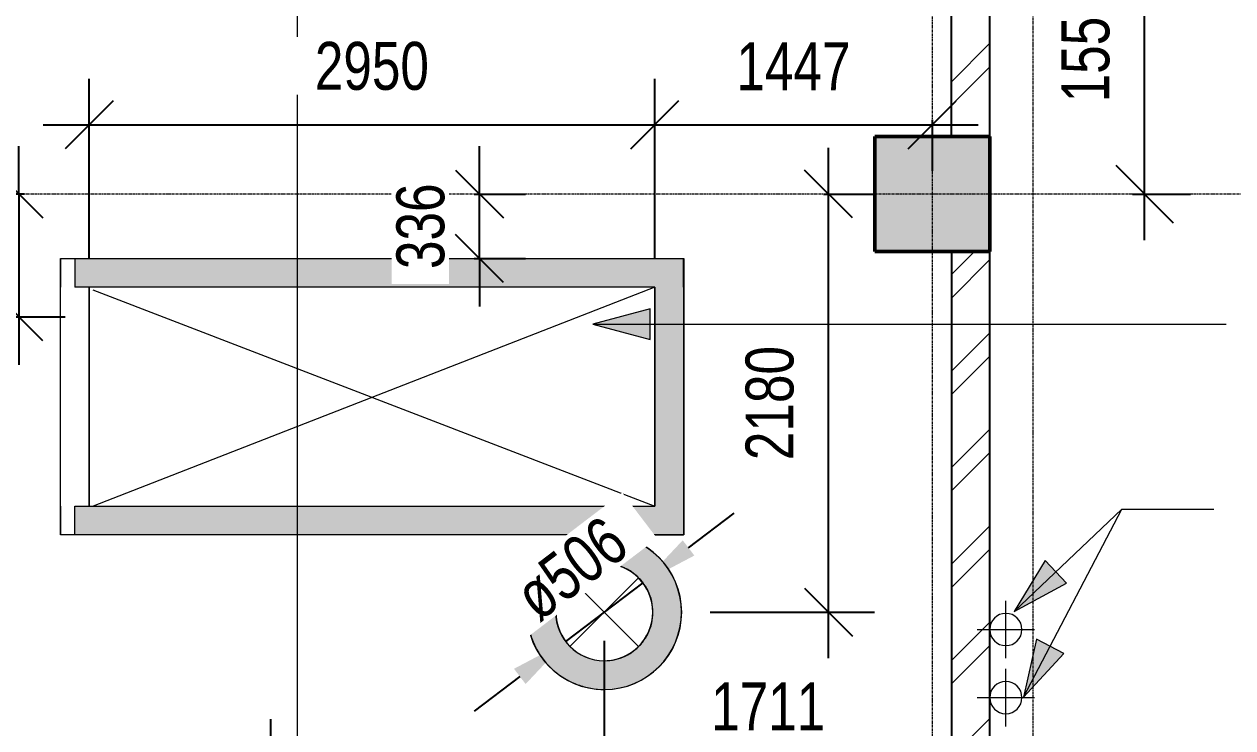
# Model space of a CAD drawing. Header units: millimetres. Extents: x -29259 to 87313, y -139821 to 46728.
# Drawn here: x 6888 to 13192, y -30818 to -27151 of the extents above; entities that cross this region are included whole.
import ezdxf

# ---------------------------------------------------------------- set-up
doc = ezdxf.new("R2010")
doc.units = ezdxf.units.MM
doc.linetypes.add('Grid Line', pattern=[22.225, 12.7, -3.175, 3.175, -3.175])
for name, color, linetype, lineweight in [('A-ANNO-DIMS', 211, 'Continuous', 9), ('A-DETL-THIN', 151, 'Continuous', 9), ('A-FLOR', 192, 'Continuous', 9), ('A-WALL', 113, 'Continuous', 18), ('A-WALL-PATT', 111, 'Continuous', 18), ('G-ANNO-SYMB', 111, 'Continuous', 9), ('G-ANNO-TEXT', 231, 'Continuous', 9), ('P-PIPE', 3, 'Continuous', 9), ('P-PIPE-CNTR', 3, 'Continuous', 9), ('S-COLS', 52, 'Continuous', 18), ('S-GRID', 8, 'Continuous', 9)]:
    doc.layers.add(name, color=color, linetype=linetype, lineweight=lineweight)
doc.styles.add('Century Gothic_1', font='GOTHIC.TTF', dxfattribs={"width": 0.8, "height": 250})
doc.dimstyles.new('Diagonal_-_2_5mm_Century_Gothic', dxfattribs={"dimscale": 304.8, "dimtxt": 261.042067, "dimasz": 0.984252, "dimexe": 0.787402, "dimexo": 0.492126, "dimgap": 0.574147, "dimtad": 1, "dimdec": 0, "dimzin": 0, "dimdsep": 46, "dimtxsty": 'Century Gothic_1', "dimblk1": 'OBLIQUE', "dimblk2": 'OBLIQUE', "dimsah": 1, "dimcen": 0.09, "dimdle": 0.787402, "dimazin": 0, "dimtfac": 1, "dimtdec": 4, "dimtix": 1, "dimtmove": 0, "dimatfit": 3, "dimfxl": 1, "dimtvp": 1, "dimtfill": 1, "dimtolj": 1, "dimtzin": 0, "dimarcsym": 2})
doc.dimstyles.new('Diagonal_-_2_5mm_Century_Gothic__T', dxfattribs={"dimscale": 304.8, "dimtxt": 261.042067, "dimasz": 0.82021, "dimexe": 0.787402, "dimexo": 0.492126, "dimgap": 0.574147, "dimtad": 1, "dimdec": 0, "dimzin": 0, "dimdsep": 46, "dimtxsty": 'Century Gothic_1', "dimblk1": 'OBLIQUE', "dimblk2": 'OBLIQUE', "dimsah": 1, "dimcen": 0.09, "dimdle": 0.787402, "dimazin": 0, "dimtfac": 1, "dimtdec": 4, "dimtix": 1, "dimtmove": 0, "dimatfit": 3, "dimfxl": 1, "dimtvp": 1, "dimtfill": 1, "dimtolj": 1, "dimtzin": 0, "dimarcsym": 2})
doc.dimstyles.new('Diameter_-_2_5mm_Century_Gothic', dxfattribs={"dimscale": 304.8, "dimtxt": 261.042067, "dimasz": 0.984252, "dimexe": 0.787402, "dimexo": 0, "dimgap": 0.492126, "dimtad": 1, "dimjust": 3, "dimdec": 0, "dimzin": 0, "dimdsep": 46, "dimtxsty": 'Century Gothic_1', "dimsah": 1, "dimcen": 0.09, "dimdle": 0.787402, "dimazin": 0, "dimtfac": 1, "dimtdec": 4, "dimtix": 1, "dimtmove": 0, "dimatfit": 2, "dimfxl": 1, "dimtvp": 1, "dimtfill": 1, "dimtolj": 1, "dimtzin": 0, "dimarcsym": 2})
pattern_1 = [(45, (-2376.15, -39035.9), (-251.447, 251.447), []), (45, (-2376.15, -38654.9), (-251.447, 251.447), [])]

# ---------------------------------------------------------------- blocks, each defined once
blk = doc.blocks.new('Roaster Building_ST_RVT2022_detached_rvt-1-SECOND FLOOR PLAN')
at = {"layer": 'S-COLS', "lineweight": 5}
blk.add_hatch(color=8, dxfattribs=at).paths.add_polyline_path([(13700, 10699.9), (14300, 10699.9), (14300, 11299.9), (13700, 11299.9), (13700, 11225.9)])
at = {"layer": 'A-FLOR', "color": 252}
blk.add_line((9602.6, 10495.9), (9602.6, 10513.9), dxfattribs=at)
at = {"layer": 'A-FLOR', "color": 253}
blk.add_line((12552.6, 10513.9), (12552.6, 10252.6), dxfattribs=at)
at = {"layer": 'A-WALL', "color": 47, "lineweight": 9}
for p, q in [((9452.6, 10663.9), (12702.6, 10663.9)), ((9452.6, 10663.9), (9452.6, 10513.9)), ((12702.6, 10513.9), (12702.6, 10663.9)), ((9452.6, 9373.2), (9452.6, 10513.9)), ((12552.6, 10513.9), (9602.6, 10513.9)), ((9602.6, 10513.9), (9602.6, 9373.2)), ((12552.6, 9373.2), (12552.6, 10513.9)), ((12702.6, 10513.9), (12702.6, 9223.2)), ((9452.6, 9373.2), (9452.6, 9223.2)), ((9602.6, 9373.2), (12552.6, 9373.2)), ((12552.6, 9223.2), (9452.6, 9223.2)), ((12552.6, 9223.2), (12702.6, 9223.2))]:
    blk.add_line(p, q, dxfattribs=at)
for radius, start, end in [(403, 100.2148, 110.18368), (403, 90.21384, 100.19673), (403, 120.21477, 130), (403, 110.21529, 120), (403, 140.14462, 150), (403, 130.21239, 140), (403, 150.13086, 160), (253, 77.48237, 90), (253, 64.62595, 77.45909), (253, 51.7716, 64.56819), (253, 38.918, 51.42857), (403, 160.11562, 170), (253, 25.92199, 38.57143), (403, 170.09805, 180), (253, 13.04288, 25.71429), (253, 0.16185, 12.85714), (403, 180, 189.90195), (253, 334.28571, 346.95712), (253, 347.14286, 359.83815), (403, 190, 199.88438), (253, 321.42857, 334.07801), (403, 200, 209.86914), (253, 308.57143, 321.082), (403, 210, 219.85538), (253, 282.54091, 295.37405), (253, 295.43181, 308.2284), (403, 220, 229.78761), (403, 230, 239.78523), (253, 270, 282.51763), (403, 240, 249.78471), (403, 249.81632, 259.7852), (403, 259.80327, 269.78616)]:
    blk.add_arc((12290.5, 8820.2), radius, start, end, dxfattribs=at)
at = {"layer": 'A-WALL', "color": 250, "lineweight": 9}
for radius, start, end in [(403, 0, 89.94955), (253, 90.21203, 180), (253, 180, 269.78797), (403, 270, 360)]:
    blk.add_arc((12290.5, 8820.2), radius, start, end, dxfattribs=at)
at = {"layer": 'S-COLS', "color": 250, "lineweight": 9}
for p, q in [((14300, 11299.9), (13700, 11299.9)), ((13700, 11299.9), (13700, 10699.9)), ((14300, 10699.9), (14300, 11299.9)), ((13700, 10699.9), (14300, 10699.9))]:
    blk.add_line(p, q, dxfattribs=at)
blk = doc.blocks.new('Roaster Building_ST_RVT2022 _SST__rvt-1-SECOND FLOOR PLAN')
at = {"layer": 'A-FLOR', "lineweight": 5}
h = blk.add_hatch(color=10, dxfattribs=at)
h.paths.add_polyline_path([(6300, 0), (6301.5, 0), (6301.5, 400), (6300, 398.9), (6300, 32.9)])
h.paths.add_polyline_path([(5800, 400), (5801.5, 400), (5801.5, 4700), (5800, 4700), (5800, 519.6)])
h.paths.add_polyline_path([(11869.6, 4425), (11869.6, 4426), (11869.6, 4425)])
h.paths.add_polyline_path([(6300, 4700), (6301.5, 4700), (6301.5, 5300), (6300, 5299.3), (6300, 4700.1)])
h.paths.add_polyline_path([(14300, 5300), (14300, 5300), (14100, 5300)])
h.paths.add_polyline_path([(5801.5, 5300), (5801.5, 10699.9), (5800, 10699.9), (5800, 5300)])
h.paths.add_polyline_path([(14275, 6700), (14300, 6700), (14300, 6750), (14275, 6750)])
h.paths.add_polyline_path([(14300, 5550), (14300, 6655), (14275, 6655), (14275, 6700), (14225.2, 6700), (14225.2, 6684.2), (14174.2, 6684.2), (14174.2, 6700), (14125, 6700), (14125, 6750), (14100, 6750), (14100, 5550), (14125, 5550), (14125, 5600), (14174.2, 5600), (14174.2, 5615.9), (14225.2, 5615.9), (14225.2, 5600), (14275, 5600), (14275, 5550)])
h.paths.add_polyline_path([(14275, 6030), (14275, 6050), (14230, 6050), (14230, 6030), (14224, 6030), (14224, 6270), (14230, 6270), (14230, 6250), (14275, 6250), (14275, 6270), (14281, 6270), (14281, 6030)])
h.paths.add_polyline_path([(10812.3, 7162.1), (10812.4, 7162.5), (10812.3, 7164.9)])
h.paths.add_polyline_path([(7970.9, 9064), (7976.5, 9066), (7952.9, 9064)])
h.paths.add_polyline_path([(7917.1, 9064), (7888.2, 9065.9), (7899.1, 9064)])
h.paths.add_polyline_path([(7846.1, 9073.3), (7814, 9081.6), (7829.4, 9076.2), (7841.7, 9074.1)])
h.paths.add_polyline_path([(8023.9, 9073.3), (8043.1, 9076.9), (8058.6, 9082.6), (8035.5, 9076.4)])
h.paths.add_polyline_path([(8092.3, 9094.8), (8109.1, 9100.9), (8124.8, 9110), (8105.4, 9100.9)])
h.paths.add_polyline_path([(8155.8, 9127.9), (8171.3, 9136.8), (8185.3, 9148.5), (8168.5, 9136.8)])
h.paths.add_polyline_path([(8212.7, 9171.4), (8226.3, 9182.9), (8238.1, 9196.9), (8224.1, 9182.9)])
h.paths.add_polyline_path([(12702.6, 9223.2), (12704.1, 9223.2), (12704.1, 10663.9), (12702.6, 10662.9), (12702.6, 9279.3)])
h.paths.add_polyline_path([(8261.1, 9224.2), (8272.5, 9237.8), (8281.7, 9253.7), (8270.6, 9237.8)])
h.paths.add_polyline_path([(8299.7, 9284.6), (8308.5, 9299.9), (8314.8, 9317.1), (8306.8, 9299.9)])
h.paths.add_polyline_path([(8327.2, 9351.1), (8334.2, 9372.5), (8333.3, 9373.8), (8331.7, 9367.7)])
h.paths.add_polyline_path([(8342.8, 9421.2), (8345.9, 9439), (8345.9, 9456.8), (8343.8, 9432.3)])
h.paths.add_polyline_path([(8345.9, 9493), (8345.5, 9513.6), (8343.3, 9522.6), (8344.8, 9506)])
h.paths.add_polyline_path([(8336.5, 9564.2), (8332.6, 9582.1), (8333.3, 9576)])
h.paths.add_polyline_path([(8314.8, 9632.7), (8307.5, 9649.4), (8308.5, 9646.2)])
h.paths.add_polyline_path([(8285.6, 9690.6), (8283.9, 9693.5), (8276.5, 9703.6)])
h.paths.add_polyline_path([(7938.1, 9947.1), (8009.9, 9953.4), (8079.3, 9972), (8119.1, 9990.6), (8138.9, 10001.6), (8074.9, 9971.9), (8002.9, 9953.3), (7935, 9947.4), (7935.1, 9947.3)])
h.paths.add_polyline_path([(8142.7, 10003.7), (8155, 10011), (8153.1, 10011), (8144.3, 10004.8)])
h.paths.add_polyline_path([(8200.4, 10044.2), (8203.4, 10047), (8200.7, 10044.4)])
h.paths.add_polyline_path([(8258.9, 10106.1), (8276.5, 10128.5), (8285.6, 10144.2), (8259.2, 10106.4)])
h.paths.add_polyline_path([(8296.8, 10163.4), (8308.5, 10184.9), (8314.8, 10202.1), (8297.4, 10164.7)])
h.paths.add_polyline_path([(8327.2, 10236.1), (8333.3, 10252.7), (8333.3, 10258.8), (8331.7, 10252.6)])
h.paths.add_polyline_path([(8342.8, 10306.2), (8345.9, 10326.1), (8345.9, 10341.8), (8344.3, 10323.7)])
h.paths.add_polyline_path([(8345.9, 10378), (8345.6, 10397.9), (8342.8, 10413.3), (8345.6, 10381.7)])
h.paths.add_polyline_path([(8336.5, 10449.2), (8331.9, 10471), (8329.1, 10476.6), (8333.3, 10461)])
h.paths.add_polyline_path([(8314.8, 10517.7), (8305.6, 10540), (8303, 10543.1), (8308.5, 10531.2)])
h.paths.add_polyline_path([(8281.7, 10581.1), (8272.5, 10597), (8268.2, 10600.5), (8272.5, 10594.3)])
h.paths.add_polyline_path([(8238.1, 10637.9), (8226.3, 10651.9), (8220.8, 10655.3), (8226.3, 10649.7)])
h.paths.add_polyline_path([(8185.3, 10686.3), (8170.7, 10698.4), (8164.8, 10700.6), (8171.3, 10696.1)])
h.paths.add_polyline_path([(6300, 10699.9), (6301.5, 10699.9), (6301.5, 11299.9), (6300, 11299.9), (6300, 10700.1)])
h.paths.add_polyline_path([(8124.8, 10724.8), (8103.1, 10736), (8102, 10735.4), (8109.1, 10732.1)])
h.paths.add_polyline_path([(8056.9, 10752.7), (8034.2, 10759.2), (8043.1, 10756.4)])
h.paths.add_polyline_path([(300, 10799.9), (301.5, 10799.9), (301.5, 16099.9), (300, 16099.9), (300, 11225.9)])
h.paths.add_polyline_path([(13900, 12180), (13901.5, 12180), (13901.5, 13399.9), (13900, 13399.9), (13900, 12186.6)])
h.paths.add_polyline_path([(13900, 13764.9), (13901.5, 13764.9), (13901.5, 15799.9), (13900, 15799.9), (13900, 13783.3)])
h.paths.add_polyline_path([(13599.7, 16400), (13601.2, 16400.5), (13601.2, 16800), (13599.7, 16799.9), (13599.7, 16400)])
h.paths.add_polyline_path([(6301.5, 16699.9), (6301.5, 16999.9), (6300, 16999.9), (6300, 16699.9)])
h.paths.add_polyline_path([(5300, 16999.9), (5700, 16999.9), (5700, 17099.9), (600, 17099.9), (600, 16999.9), (5100, 16999.9)])
at = {"layer": 'A-WALL', "lineweight": 5}
for points in [[(12472.9, 10513.9), (12702.6, 10513.9), (12702.6, 10663.9), (9527.6, 10663.9), (9527.6, 10513.9), (10862, 10513.9)], [(12674.2, 9223.2), (12702.6, 9223.2), (12702.6, 10513.9), (12552.6, 10513.9), (12552.6, 9223.2)], [(12359, 9223.2), (12552.6, 9223.2), (12552.6, 9373.2), (9527.6, 9373.2), (9527.6, 9223.2), (12289.1, 9223.2)]]:
    blk.add_hatch(color=10, dxfattribs=at).paths.add_polyline_path(points)
at = {"layer": 'A-WALL', "lineweight": 9}
for points in [[(12685.9, 8820.2), (12692, 8820.2), (12685.9, 8890.2), (12667.7, 8958), (12638, 9021.7), (12597.7, 9079.2), (12548.1, 9128.9), (12490.5, 9169.2), (12426.9, 9198.9), (12359, 9217.1), (12289, 9223.1), (12219.1, 9216.7), (12151.2, 9198.2), (12087.6, 9168.2), (12030, 9127.5), (11980.4, 9077.2), (11940.1, 9018.6), (11910.4, 8952.6), (11893.6, 8889.5), (11887.5, 8820.2), (12036.2, 8820.9), (12042.7, 8877.3), (12061.6, 8930.7), (12092.3, 8979), (12132.6, 9018.8), (12180.7, 9048.6), (12234.2, 9067), (12290.9, 9073.2), (12346.9, 9066.8), (12400.4, 9048.1), (12450.9, 9015.4), (12491, 8973.8), (12518.5, 8930), (12537.2, 8876.5), (12543.5, 8820.2), (12674.2, 8820.2)], [(12289.6, 8417.3), (12360.5, 8423.8), (12428.2, 8442.2), (12491.8, 8472.1), (12549.1, 8512.6), (12598.3, 8562), (12638.4, 8619.6), (12667.9, 8683.2), (12685.9, 8751), (12692, 8820.2), (12543.5, 8819.5), (12535.7, 8759.5), (12516.9, 8708), (12486.8, 8660.9), (12444.1, 8619.8), (12398.8, 8591.7), (12345.3, 8573.4), (12289, 8567.3), (12232.7, 8573.6), (12179.3, 8592.3), (12131.3, 8622.4), (12091.3, 8662.5), (12061.1, 8710.5), (12042.4, 8763.9), (12036.1, 8820.2), (11887.5, 8820.2), (11893.7, 8750.2), (11911.8, 8682.4), (11941.5, 8618.7), (11981.8, 8561.2), (12031.5, 8511.5), (12089, 8471.2), (12152.7, 8441.5), (12220.6, 8423.3), (12289, 8417.3)]]:
    blk.add_hatch(color=50, dxfattribs=at).paths.add_polyline_path(points)
h = blk.add_hatch(color=50, dxfattribs=at)
h.paths.add_polyline_path([(12693.5, 8820.2), (12685.9, 8895.9), (12667.7, 8961.3), (12638, 9023.9), (12597.7, 9080.8), (12548.1, 9130), (12490.5, 9169.9), (12426.9, 9199.3), (12359, 9217.2), (12360.5, 9216.7), (12428.2, 9198.2), (12491.8, 9168.3), (12549.1, 9127.8), (12598.3, 9078.4), (12638.4, 9020.9), (12667.9, 8957.2), (12685.9, 8889.5), (12692, 8820.2)])
h.paths.add_polyline_path([(12036.1, 8820.2), (12037.5, 8820.2), (12043.9, 8876.5), (12062.6, 8930), (12092.7, 8978), (12132.8, 9018), (12180.8, 9048.2), (12234.2, 9066.9), (12232.7, 9066.8), (12179.3, 9048.1), (12131.3, 9018), (12091.3, 8977.9), (12061.1, 8930), (12042.4, 8876.5), (12036.2, 8820.9)])
h = blk.add_hatch(color=50, dxfattribs=at)
h.paths.add_polyline_path([(12290.5, 8417.2), (12360.7, 8423.4), (12428.5, 8441.6), (12492.1, 8471.2), (12549.6, 8511.5), (12599.3, 8561.2), (12639.6, 8618.7), (12669.2, 8682.4), (12687.4, 8750.2), (12693.5, 8820.2), (12692, 8820.2), (12685.9, 8750.2), (12667.7, 8682.4), (12638, 8618.7), (12597.7, 8561.2), (12548.1, 8511.5), (12490.5, 8471.2), (12426.9, 8441.6), (12359, 8423.4), (12290.1, 8417.3)])
h.paths.add_polyline_path([(12289, 8567.3), (12289, 8567.4), (12232.7, 8574.1), (12179.3, 8593.2), (12131.3, 8623.9), (12091.3, 8664.8), (12061.1, 8714.6), (12043.9, 8763.9), (12037.5, 8820.2), (12036.2, 8819.5), (12042.7, 8763.2), (12061.6, 8709.7), (12092.3, 8661.4), (12132.6, 8621.7), (12180.7, 8591.8), (12234.2, 8573.4), (12271.5, 8569.2)])
at = {"layer": 'S-COLS', "lineweight": 5}
blk.add_hatch(color=9, dxfattribs=at).paths.add_polyline_path([(13700, 10699.9), (14300, 10699.9), (14300, 11299.9), (13700, 11299.9), (13700, 11225.9)])
at = {"layer": 'A-FLOR', "color": 130, "lineweight": 18}
for p, q in [((9602.6, 10495.9), (9602.6, 10513.9)), ((12552.6, 10513.9), (12552.6, 10252.6))]:
    blk.add_line(p, q, dxfattribs=at)
at = {"layer": 'A-WALL', "color": 255}
for p, q in [((9527.6, 10663.9), (12702.6, 10663.9)), ((9527.6, 10663.9), (9527.6, 10513.9)), ((12702.6, 10513.9), (12702.6, 10663.9)), ((12552.6, 10513.9), (9527.6, 10513.9)), ((12552.6, 9373.2), (12552.6, 10513.9)), ((12702.6, 10513.9), (12702.6, 9223.2)), ((9527.6, 9223.2), (9527.6, 9373.2)), ((9602.6, 9373.2), (12552.6, 9373.2)), ((12552.6, 9223.2), (9527.6, 9223.2)), ((12552.6, 9223.2), (12702.6, 9223.2))]:
    blk.add_line(p, q, dxfattribs=at)
at = {"layer": 'A-WALL', "color": 130}
blk.add_line((9527.6, 9373.2), (9602.6, 9373.2), dxfattribs=at)
at = {"layer": 'A-WALL', "color": 255}
for radius, start, end in [(403, 100.2148, 110.18368), (403, 90.21384, 100.19673), (403, 0, 89.94955), (403, 120.21477, 130), (403, 110.21529, 120), (403, 140.14462, 150), (403, 130.21239, 140), (403, 150.13086, 160), (253, 90.21203, 180), (253, 77.48237, 90), (253, 64.62595, 77.45909), (253, 51.7716, 64.56819), (253, 38.918, 51.42857), (403, 160.11562, 170), (253, 25.92199, 38.57143), (403, 170.09805, 180), (253, 13.04288, 25.71429), (253, 0.16185, 12.85714), (403, 180, 189.90195), (253, 180, 269.78797), (403, 270, 360), (253, 334.28571, 346.95712), (253, 347.14286, 359.83815), (403, 190, 199.88438), (253, 321.42857, 334.07801), (403, 200, 209.86914), (253, 308.57143, 321.082), (403, 210, 219.85538), (253, 282.54091, 295.37405), (253, 295.43181, 308.2284), (403, 220, 229.78761), (403, 230, 239.78523), (253, 270, 282.51763), (403, 240, 249.78471), (403, 249.81632, 259.7852), (403, 259.80327, 269.78616)]:
    blk.add_arc((12290.5, 8820.2), radius, start, end, dxfattribs=at)
at = {"layer": 'S-COLS', "color": 7, "lineweight": 50}
for p, q in [((14300, 11299.9), (13700, 11299.9)), ((13700, 11299.9), (13700, 10699.9)), ((14300, 10699.9), (14300, 11299.9)), ((13700, 10699.9), (14300, 10699.9))]:
    blk.add_line(p, q, dxfattribs=at)
blk = doc.blocks.new('_Oblique')
at = {"color": 0, "linetype": 'ByBlock', "lineweight": -2}
blk.add_line((-0.5, -0.5), (0.5, 0.5), dxfattribs=at)
blk = doc.blocks.new('*D400')
at = {"layer": 'A-ANNO-DIMS', "color": 0, "lineweight": -2, "transparency": 16777216}
for p, q in [((8174.6, -31023.9), (8174.6, -30773.9)), ((8436.3, -31023.9), (7934.6, -31023.9)), ((8174.6, -31023.9), (8174.6, -31723.8)), ((8436.3, -31723.8), (7934.6, -31723.8)), ((8174.6, -31723.8), (8174.6, -31973.8))]:
    blk.add_line(p, q, dxfattribs=at)
at = {"layer": 'Defpoints', "color": 0, "transparency": 16777216}
for p in [(8586.3, -31023.9), (8174.6, -31723.8), (8586.3, -31723.8)]:
    blk.add_point(p, dxfattribs=at)
at = {"layer": 'A-ANNO-DIMS', "color": 0, "lineweight": -2, "transparency": 16777216, "xscale": 250, "yscale": 250, "zscale": 250}
for p, rotation in [((8174.6, -31023.9), 270), ((8174.6, -31723.8), 90)]:
    blk.add_blockref('_Oblique', p, dxfattribs=dict(at, rotation=rotation))
at = {"layer": 'A-ANNO-DIMS', "color": 0, "transparency": 16777216, "insert": (7868.3, -31373.9), "char_height": 250, "width": 551.918, "attachment_point": 5, "rotation": 90, "style": 'Century Gothic_1', "bg_fill": 3, "box_fill_scale": 1.1, "bg_fill_color": 256, "bg_fill_true_color": 13158600, "bg_fill_transparency": 0}
blk.add_mtext('\\A1;700', dxfattribs=at)
blk = doc.blocks.new('*D401')
at = {"layer": 'A-ANNO-DIMS', "color": 0, "lineweight": -2, "transparency": 16777216}
for p, q in [((7226.4, -28372.1), (7226.4, -27436)), ((10176.4, -28372.1), (10176.4, -27436)), ((6986.4, -27676), (10416.4, -27676))]:
    blk.add_line(p, q, dxfattribs=at)
at = {"layer": 'Defpoints', "color": 0, "transparency": 16777216}
for p in [(10176.4, -27676), (7226.4, -28522.1), (10176.4, -28522.1)]:
    blk.add_point(p, dxfattribs=at)
at = {"layer": 'A-ANNO-DIMS', "color": 0, "lineweight": -2, "transparency": 16777216, "xscale": 250, "yscale": 250, "zscale": 250, "rotation": 180}
blk.add_blockref('_Oblique', (7226.4, -27676), dxfattribs=at)
at = {"layer": 'A-ANNO-DIMS', "color": 0, "lineweight": -2, "transparency": 16777216, "xscale": 250, "yscale": 250, "zscale": 250}
blk.add_blockref('_Oblique', (10176.4, -27676), dxfattribs=at)
at = {"layer": 'A-ANNO-DIMS', "color": 0, "transparency": 16777216, "insert": (8701.4, -27369.7), "char_height": 250, "width": 735.89, "attachment_point": 5, "style": 'Century Gothic_1', "bg_fill": 3, "box_fill_scale": 1.1, "bg_fill_color": 256, "bg_fill_true_color": 13158600, "bg_fill_transparency": 0}
blk.add_mtext('\\A1;2950', dxfattribs=at)
blk = doc.blocks.new('*D408')
at = {"layer": 'A-ANNO-DIMS', "color": 0, "lineweight": -2, "transparency": 16777216}
for p, q in [((10176.4, -28372.1), (10176.4, -27436)), ((11623.8, -27649.2), (11623.8, -27916)), ((9936.4, -27676), (11863.8, -27676))]:
    blk.add_line(p, q, dxfattribs=at)
at = {"layer": 'Defpoints', "color": 0, "transparency": 16777216}
for p in [(11623.8, -27499.2), (11623.8, -27676), (10176.4, -28522.1)]:
    blk.add_point(p, dxfattribs=at)
at = {"layer": 'A-ANNO-DIMS', "color": 0, "lineweight": -2, "transparency": 16777216, "xscale": 250, "yscale": 250, "zscale": 250, "rotation": 180}
blk.add_blockref('_Oblique', (10176.4, -27676), dxfattribs=at)
at = {"layer": 'A-ANNO-DIMS', "color": 0, "lineweight": -2, "transparency": 16777216, "xscale": 250, "yscale": 250, "zscale": 250}
blk.add_blockref('_Oblique', (11623.8, -27676), dxfattribs=at)
at = {"layer": 'A-ANNO-DIMS', "color": 0, "transparency": 16777216, "insert": (10900.1, -27369.7), "char_height": 250, "width": 735.89, "attachment_point": 5, "style": 'Century Gothic_1', "bg_fill": 3, "box_fill_scale": 1.1, "bg_fill_color": 256, "bg_fill_true_color": 13158600, "bg_fill_transparency": 0}
blk.add_mtext('\\A1;1447', dxfattribs=at)
blk = doc.blocks.new('*D410')
at = {"layer": 'A-ANNO-DIMS', "color": 0, "lineweight": -2, "transparency": 16777216}
for p, q in [((6860.7, -28036), (6860.7, -27786)), ((6887.4, -28036), (6620.7, -28036)), ((6860.7, -28036), (6860.7, -28676.3)), ((6410.4, -28676.3), (7100.7, -28676.3)), ((6860.7, -28676.3), (6860.7, -28926.3))]:
    blk.add_line(p, q, dxfattribs=at)
at = {"layer": 'Defpoints', "color": 0, "transparency": 16777216}
for p in [(7037.4, -28036), (6260.4, -28676.3), (6860.7, -28676.3)]:
    blk.add_point(p, dxfattribs=at)
at = {"layer": 'A-ANNO-DIMS', "color": 0, "lineweight": -2, "transparency": 16777216, "xscale": 250, "yscale": 250, "zscale": 250}
for p, rotation in [((6860.7, -28036), 270), ((6860.7, -28676.3), 90)]:
    blk.add_blockref('_Oblique', p, dxfattribs=dict(at, rotation=rotation))
at = {"layer": 'A-ANNO-DIMS', "color": 0, "transparency": 16777216, "insert": (6554.4, -28356.2), "char_height": 250, "width": 551.918, "attachment_point": 5, "rotation": 90, "style": 'Century Gothic_1', "bg_fill": 3, "box_fill_scale": 1.1, "bg_fill_color": 256, "bg_fill_true_color": 13158600, "bg_fill_transparency": 0}
blk.add_mtext('\\A1;640', dxfattribs=at)
blk = doc.blocks.new('*D413')
at = {"layer": 'A-ANNO-DIMS', "color": 0, "lineweight": -2, "transparency": 16777216}
for p, q in [((11083.3, -30455.7), (11083.3, -27796)), ((11056.5, -28036), (11323.3, -28036)), ((10465.8, -30215.7), (11323.3, -30215.7))]:
    blk.add_line(p, q, dxfattribs=at)
at = {"layer": 'Defpoints', "color": 0, "transparency": 16777216}
for p in [(10906.5, -28036), (11083.3, -28036), (10315.8, -30215.7)]:
    blk.add_point(p, dxfattribs=at)
at = {"layer": 'A-ANNO-DIMS', "color": 0, "lineweight": -2, "transparency": 16777216, "xscale": 250, "yscale": 250, "zscale": 250}
for p, rotation in [((11083.3, -28036), 90), ((11083.3, -30215.7), 270)]:
    blk.add_blockref('_Oblique', p, dxfattribs=dict(at, rotation=rotation))
at = {"layer": 'A-ANNO-DIMS', "color": 0, "transparency": 16777216, "insert": (10777, -29125.8), "char_height": 250, "width": 735.89, "attachment_point": 5, "rotation": 90, "style": 'Century Gothic_1', "bg_fill": 3, "box_fill_scale": 1.1, "bg_fill_color": 256, "bg_fill_true_color": 13158600, "bg_fill_transparency": 0}
blk.add_mtext('\\A1;2180', dxfattribs=at)
blk = doc.blocks.new('*D415')
at = {"layer": 'A-ANNO-DIMS', "color": 0, "lineweight": -2, "transparency": 16777216}
for p, q in [((9262.2, -28036), (9262.2, -27786)), ((9235.4, -28036), (9502.2, -28036)), ((9262.2, -28372.1), (9262.2, -28036)), ((9235.4, -28372.1), (9502.2, -28372.1)), ((9262.2, -28372.1), (9262.2, -28622.1))]:
    blk.add_line(p, q, dxfattribs=at)
at = {"layer": 'Defpoints', "color": 0, "transparency": 16777216}
blk.add_point((9262.2, -28036), dxfattribs=at)
at = {"layer": 'A-ANNO-DIMS', "color": 0, "lineweight": -2, "transparency": 16777216, "xscale": 250, "yscale": 250, "zscale": 250}
for p, rotation in [((9262.2, -28036), 270), ((9262.2, -28372.1), 90)]:
    blk.add_blockref('_Oblique', p, dxfattribs=dict(at, rotation=rotation))
at = {"layer": 'A-ANNO-DIMS', "color": 0, "transparency": 16777216, "insert": (8955.9, -28204), "char_height": 250, "width": 551.918, "attachment_point": 5, "rotation": 90, "style": 'Century Gothic_1', "bg_fill": 3, "box_fill_scale": 1.1, "bg_fill_color": 256, "bg_fill_true_color": 13158600, "bg_fill_transparency": 0}
blk.add_mtext('\\A1;336', dxfattribs=at)
at = {"layer": 'Defpoints', "color": 0, "transparency": 16777216}
for p in [(9085.4, -28036), (9085.4, -28372.1)]:
    blk.add_point(p, dxfattribs=at)
blk = doc.blocks.new('*D429')
at = {"layer": 'A-ANNO-DIMS', "color": 0, "lineweight": -2, "transparency": 16777216}
for p, q in [((9912.9, -30365.7), (9912.9, -31250.2)), ((9672.9, -31010.2), (11863.8, -31010.2)), ((11623.8, -30983.5), (11623.8, -31250.2))]:
    blk.add_line(p, q, dxfattribs=at)
at = {"layer": 'Defpoints', "color": 0, "transparency": 16777216}
for p in [(9912.9, -30215.7), (11623.8, -30833.5), (11623.8, -31010.2)]:
    blk.add_point(p, dxfattribs=at)
at = {"layer": 'A-ANNO-DIMS', "color": 0, "lineweight": -2, "transparency": 16777216, "xscale": 250, "yscale": 250, "zscale": 250, "rotation": 180}
blk.add_blockref('_Oblique', (9912.9, -31010.2), dxfattribs=at)
at = {"layer": 'A-ANNO-DIMS', "color": 0, "lineweight": -2, "transparency": 16777216, "xscale": 250, "yscale": 250, "zscale": 250}
blk.add_blockref('_Oblique', (11623.8, -31010.2), dxfattribs=at)
at = {"layer": 'A-ANNO-DIMS', "color": 0, "transparency": 16777216, "insert": (10768.4, -30707.1), "char_height": 250, "width": 735.89, "attachment_point": 5, "style": 'Century Gothic_1', "bg_fill": 3, "box_fill_scale": 1.1, "bg_fill_color": 256, "bg_fill_true_color": 13158600, "bg_fill_transparency": 0}
blk.add_mtext('\\A1;1711', dxfattribs=at)
blk = doc.blocks.new('*D440')
at = {"layer": 'A-ANNO-DIMS', "color": 0, "lineweight": -2, "transparency": 16777216}
for p, q in [((10352.9, -29880.7), (10591.6, -29699)), ((10114.2, -30062.5), (9711.6, -30368.9)), ((9472.9, -30550.6), (9234.2, -30732.3))]:
    blk.add_line(p, q, dxfattribs=at)
at = {"layer": 'A-ANNO-DIMS', "color": 0, "transparency": 16777216}
for points in [[(10322.6, -29841), (10383.2, -29920.5), (10114.2, -30062.5)], [(9442.6, -30510.8), (9503.2, -30590.4), (9711.6, -30368.9)]]:
    blk.add_solid(points, dxfattribs=at)
at = {"layer": 'A-ANNO-DIMS', "color": 0, "transparency": 16777216, "insert": (9740.1, -29988.8), "char_height": 250, "width": 855.224, "attachment_point": 5, "rotation": 37.28088, "style": 'Century Gothic_1', "bg_fill": 3, "box_fill_scale": 1.1, "bg_fill_color": 256, "bg_fill_true_color": 13158600, "bg_fill_transparency": 0}
blk.add_mtext('\\A1;ø506', dxfattribs=at)
at = {"layer": 'Defpoints', "color": 0, "transparency": 16777216}
for p in [(10114.2, -30062.5), (9711.6, -30368.9)]:
    blk.add_point(p, dxfattribs=at)
blk = doc.blocks.new('*D445')
at = {"layer": 'A-ANNO-DIMS', "color": 0, "lineweight": -2, "transparency": 16777216}
for p, q in [((12730.9, -28276), (12730.9, -26246)), ((12073.8, -26486), (12970.9, -26486)), ((12668.8, -28036), (12970.9, -28036))]:
    blk.add_line(p, q, dxfattribs=at)
at = {"layer": 'Defpoints', "color": 0, "transparency": 16777216}
for p in [(11923.8, -26486), (12730.9, -26486), (12518.8, -28036)]:
    blk.add_point(p, dxfattribs=at)
at = {"layer": 'A-ANNO-DIMS', "color": 0, "lineweight": -2, "transparency": 16777216, "xscale": 299.9999999999999, "yscale": 299.9999999999999, "zscale": 299.9999999999999}
for p, rotation in [((12730.9, -26486), 90), ((12730.9, -28036), 270)]:
    blk.add_blockref('_Oblique', p, dxfattribs=dict(at, rotation=rotation))
at = {"layer": 'A-ANNO-DIMS', "color": 0, "transparency": 16777216, "insert": (12424.6, -27261), "char_height": 250, "width": 735.89, "attachment_point": 5, "rotation": 90, "style": 'Century Gothic_1', "bg_fill": 3, "box_fill_scale": 1.1, "bg_fill_color": 256, "bg_fill_true_color": 13158600, "bg_fill_transparency": 0}
blk.add_mtext('\\A1;1550', dxfattribs=at)

msp = doc.modelspace()

# ---------------------------------------------------------------- hatches: boundary and pattern name
at = {"layer": 'A-WALL-PATT', "lineweight": 9}
h = msp.add_hatch(dxfattribs=at)
h.set_pattern_fill('FP_1', color=256, style=0, pattern_type=2)
h.set_pattern_definition(pattern_1)
h.paths.add_polyline_path([(11723.8, -27736), (11923.8, -27736), (11923.8, -26599.5), (11723.8, -26599.5)])
h.paths.add_polyline_path([(11923.8, -25774.8), (11923.8, -25278.6), (11723.8, -25278.6), (11723.8, -25774.8)])
h.paths.add_polyline_path([(11723.8, -24686.9), (11923.8, -24686.9), (11923.8, -23562.7), (11723.8, -23562.7), (11723.8, -23916.8)])
h.paths.add_polyline_path([(11723.8, -22705.6), (11923.8, -22705.6), (11923.8, -22336), (11723.8, -22336)])
h = msp.add_hatch(dxfattribs=at)
h.set_pattern_fill('FP_1', color=256, style=0, pattern_type=2)
h.set_pattern_definition(pattern_1)
h.paths.add_polyline_path([(11923.8, -33735.9), (11923.8, -33485.9), (11723.8, -33485.9), (11723.8, -33735.9)])
h.paths.add_polyline_path([(11723.8, -32285.9), (11923.8, -32285.9), (11923.8, -28336), (11723.8, -28336), (11723.8, -32273.4)])
at = {"layer": 'G-ANNO-TEXT'}
for points in [[(9853.5, -28714.3), (10153.5, -28794.7), (10153.5, -28634)], [(12051, -30212), (12324, -30063.8), (12213.3, -29947.2)], [(12099.3, -30659.2), (12309.6, -30430.7), (12167.2, -30356.1)]]:
    msp.add_hatch(color=250, dxfattribs=at).paths.add_polyline_path(points)

# ---------------------------------------------------------------- linework, layer by layer
at = {"layer": 'A-DETL-THIN'}
for p, q in [((7245.8, -28535.2), (10176.4, -29662.7)), ((10176.4, -28522.1), (7248.3, -29662.7)), ((10091.8, -30036.8), (9734, -30394.5)), ((9734, -30036.8), (10091.8, -30394.5))]:
    msp.add_line(p, q, dxfattribs=at)
at = {"layer": 'A-FLOR'}
for p, q in [((10326.4, -28372.1), (10327.9, -28372.1)), ((10327.9, -28372.1), (10327.9, -29812.7)), ((10327.9, -29812.7), (10326.4, -29812.7))]:
    msp.add_line(p, q, dxfattribs=at)
at = {"layer": 'A-WALL', "lineweight": 25}
for p, q in [((11723.8, -27736), (11723.8, -26486)), ((11923.8, -27736), (11923.8, -26486)), ((11723.8, -27736), (11923.8, -27736)), ((11923.8, -28336), (11723.8, -28336)), ((11723.8, -28336), (11723.8, -32285.9)), ((11923.8, -32285.9), (11923.8, -28336))]:
    msp.add_line(p, q, dxfattribs=at)
at = {"layer": 'A-WALL', "lineweight": 9}
for p, q in [((7076.4, -28372.1), (10326.4, -28372.1)), ((7076.4, -29812.7), (7076.4, -28372.1)), ((10326.4, -28372.1), (10326.4, -29812.7)), ((10176.4, -28522.1), (7226.4, -28522.1)), ((7226.4, -29662.7), (7226.4, -28522.1)), ((10176.4, -28522.1), (10176.4, -29662.7)), ((7226.4, -29662.7), (10176.4, -29662.7)), ((10326.4, -29812.7), (7076.4, -29812.7))]:
    msp.add_line(p, q, dxfattribs=at)
for radius, start, end in [(403, 0, 180), (253, 0, 180), (253, 0, 89.87025), (403, 180, 0), (253, 180, 0), (253, 270.12975, 0)]:
    msp.add_arc((9912.9, -30215.7), radius, start, end, dxfattribs=at)
at = {"layer": 'G-ANNO-SYMB'}
msp.add_line((8312.3, -15419.9), (8312.3, -44221.5), dxfattribs=at)
at = {"layer": 'G-ANNO-TEXT', "color": 250}
for p, q in [((10153.5, -28634), (9853.5, -28714.3)), ((10153.5, -28794.7), (10153.5, -28634)), ((9853.5, -28714.3), (10153.5, -28794.7)), ((9853.5, -28714.3), (13157.9, -28714.3)), ((12051, -30212), (12612.2, -29679.4)), ((12099.3, -30659.2), (12612.2, -29679.4)), ((12612.2, -29679.4), (13091.9, -29679.4)), ((12612.2, -29679.4), (13091.9, -29679.4)), ((12213.3, -29947.2), (12051, -30212)), ((12324, -30063.8), (12213.3, -29947.2)), ((12051, -30212), (12324, -30063.8)), ((12167.2, -30356.1), (12099.3, -30659.2)), ((12309.6, -30430.7), (12167.2, -30356.1)), ((12099.3, -30659.2), (12309.6, -30430.7))]:
    msp.add_line(p, q, dxfattribs=at)
at = {"layer": 'P-PIPE'}
for centre, start, end in [((12008, -30306), 0, 180), ((12008, -30306), 180, 0), ((12008, -30661), 0, 180), ((12008, -30661), 180, 0)]:
    msp.add_arc(centre, 84.1, start, end, dxfattribs=at)
at = {"layer": 'P-PIPE-CNTR'}
for p, q in [((12008, -30456), (12008, -30156)), ((11858, -30306), (12158, -30306)), ((12008, -30811), (12008, -30511)), ((11858, -30661), (12158, -30661))]:
    msp.add_line(p, q, dxfattribs=at)
at = {"layer": 'S-GRID', "linetype": 'Grid Line'}
for p, q in [((11623.8, -15579), (11623.8, -43930.8)), ((12148.4, -16849), (12148.4, -43930.8)), ((18070.4, -28036), (-10557.4, -28036))]:
    msp.add_line(p, q, dxfattribs=at)

# ---------------------------------------------------------------- block references
at = {"lineweight": 5}
for name in ['Roaster Building_ST_RVT2022_detached_rvt-1-SECOND FLOOR PLAN', 'Roaster Building_ST_RVT2022 _SST__rvt-1-SECOND FLOOR PLAN']:
    msp.add_blockref(name, (-2376.2, -39035.9), dxfattribs=at)

# ---------------------------------------------------------------- next in the draw order: dimensions: what is measured, and where the dimension line sits
at = {"layer": 'A-ANNO-DIMS'}
for base, p1, p2, dimstyle, override, picture, middle in [((12730.9, -26486), (12518.8, -28036), (11923.8, -26486), 'Diagonal_-_2_5mm_Century_Gothic', {"dimpost": '<>', "dimfxl": 1660.244496}, '*D445', (12424.6, -27261)), ((8174.6, -31723.8), (8586.3, -31023.9), (8586.3, -31723.8), 'Diagonal_-_2_5mm_Century_Gothic__T', {"dimpost": '<>', "dimfxl": 699.88766}, '*D400', (7868.3, -31373.9))]:
    dim = msp.add_linear_dim(base=base, p1=p1, p2=p2, angle=90, dimstyle=dimstyle, override=override, dxfattribs=at)
    dim.commit()
    dim.dimension.update_dxf_attribs({"geometry": picture, "text_midpoint": middle})
dim = msp.add_linear_dim(base=(10176.4, -27676), p1=(7226.4, -28522.1), p2=(10176.4, -28522.1), dimstyle='Diagonal_-_2_5mm_Century_Gothic__T', override={"dimpost": '<>', "dimfxl": 2950}, dxfattribs=at)
dim.commit()
dim.dimension.update_dxf_attribs({"geometry": '*D401', "text_midpoint": (8701.4, -27369.7)})

# ---------------------------------------------------------------- next in the draw order: dimensions: what is measured, and where the dimension line sits
dim = msp.add_linear_dim(base=(11623.8, -27676), p1=(10176.4, -28522.1), p2=(11623.8, -27499.2), dimstyle='Diagonal_-_2_5mm_Century_Gothic__T', override={"dimpost": '<>', "dimfxl": 1772.373306}, dxfattribs=at)
dim.commit()
dim.dimension.update_dxf_attribs({"geometry": '*D408', "text_midpoint": (10900.1, -27369.7)})
for base, p1, p2, override, picture, middle in [((6860.7, -28676.3), (7037.4, -28036), (6260.4, -28676.3), {"dimpost": '<>', "dimfxl": 1006.876564}, '*D410', (6554.4, -28356.2)), ((9262.2, -28036), (9085.4, -28372.1), (9085.4, -28036), {"dimpost": '<>', "dimfxl": 336.048679}, '*D415', (8955.9, -28204))]:
    dim = msp.add_linear_dim(base=base, p1=p1, p2=p2, angle=90, dimstyle='Diagonal_-_2_5mm_Century_Gothic__T', override=override, dxfattribs=at)
    dim.commit()
    dim.dimension.update_dxf_attribs({"geometry": picture, "text_midpoint": middle})

# ---------------------------------------------------------------- next in the draw order: dimensions: what is measured, and where the dimension line sits
dim = msp.add_linear_dim(base=(11083.3, -28036), p1=(10315.8, -30215.7), p2=(10906.5, -28036), angle=90, dimstyle='Diagonal_-_2_5mm_Century_Gothic__T', override={"dimpost": '<>', "dimfxl": 2258.297637}, dxfattribs=at)
dim.commit()
dim.dimension.update_dxf_attribs({"geometry": '*D413', "text_midpoint": (10777, -29125.8)})

# ---------------------------------------------------------------- next in the draw order: dimensions: what is measured, and where the dimension line sits
dim = msp.add_linear_dim(base=(11623.8, -31010.2), p1=(9912.9, -30215.7), p2=(11623.8, -30833.5), dimstyle='Diagonal_-_2_5mm_Century_Gothic__T', override={"dimpost": '<>', "dimfxl": 1819.071827}, dxfattribs=at)
dim.commit()
dim.dimension.update_dxf_attribs({"geometry": '*D429', "text_midpoint": (10768.4, -30707.1)})

# ---------------------------------------------------------------- next in the draw order: dimensions: what is measured, and where the dimension line sits
dim = msp.add_diameter_dim_2p(p1=(10114.2, -30062.5), p2=(9711.6, -30368.9), dimstyle='Diameter_-_2_5mm_Century_Gothic', override={"dimpost": 'ø<>'}, dxfattribs=at)
dim.commit()
dim.dimension.update_dxf_attribs({"geometry": '*D440', "text_midpoint": (9740.1, -29988.8)})

doc.saveas('drawing.dxf')
